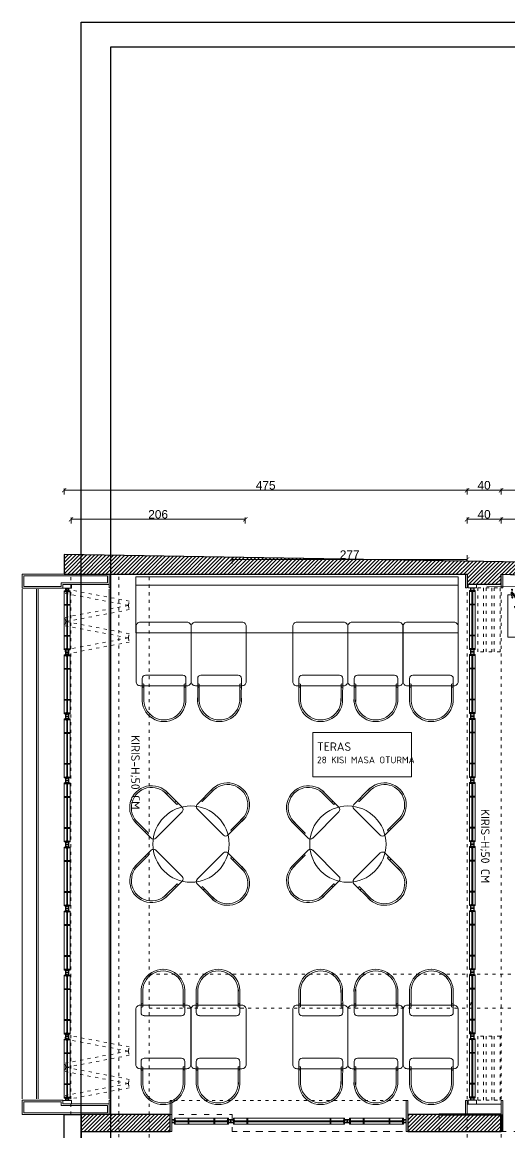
# Model space of a CAD drawing. Header units: inches. Extents: x -48537 to -45698, y 42532 to 44572.
# Drawn here: x -48537 to -47962, y 43263 to 44572 of the extents above; entities that cross this region are included whole.
import ezdxf

# ---------------------------------------------------------------- set-up
doc = ezdxf.new("R2010")
doc.units = ezdxf.units.IN
doc.linetypes.add('ACAD_ISO03W100', pattern=[30, 12, -18])
doc.linetypes.add('DOT', pattern=[6.35, 0, -6.35])
for name, color, linetype, lineweight in [('A-DUVAR 0.50', 40, 'Continuous', 50), ('A-KAPI NOKT', 35, 'DOT', 9), ('Auto-AhsapMobilya', 34, 'Continuous', 20), ('Auto-Duvar', 193, 'Continuous', 25), ('Auto-Metal', 71, 'Continuous', 18), ('Auto-Silik', 251, 'Continuous', 5), ('Auto-Silik_Cizgiler', 47, 'Continuous', 9), ('Auto-SilikCizgiler', 251, 'Continuous', 9), ('Auto-Tefris', 32, 'Continuous', 9), ('Auto-Yazi', 7, 'Continuous', 20), ('PEN', 151, 'Continuous', 20), ('SH-1', 9, 'Continuous', 9), ('tasiyicielemanlar', 1, 'Continuous', 60)]:
    doc.layers.add(name, color=color, linetype=linetype, lineweight=lineweight)
doc.layers.add('S2000-025 Antet', color=7, linetype='Continuous')
doc.layers.add('VİTRACONT', color=1, linetype='Continuous')
doc.styles.get("Standard").update_dxf_attribs({"font": 'arial.ttf'})
doc.dimstyles.new('ölçü 1_50', dxfattribs={"dimtxt": 10, "dimasz": 5, "dimexe": 2, "dimexo": 5, "dimtad": 1, "dimdec": 0, "dimtxsty": 'Standard', "dimblk": 'ARCHTICK', "dimcen": 2.5, "dimclrd": 256, "dimclre": 256, "dimclrt": 256, "dimadec": 0, "dimazin": 0, "dimtfac": 1, "dimtdec": 0, "dimtmove": 0, "dimatfit": 3, "dimldrblk": 'ARCHTICK', "dimfxl": 1, "dimlwd": -1, "dimlwe": -1, "dimarcsym": 0})

# ---------------------------------------------------------------- blocks, each defined once
blk = doc.blocks.new('gfdgfwe')
at = {"layer": 'Auto-AhsapMobilya'}
blk.add_lwpolyline([(160010.9, -77794.1), (160031.9, -77743.3, 0.414214), (160029.2, -77736.8), (159969.2, -77711.9, 0.414214), (159962.7, -77714.6), (159941.6, -77765.4, 0.414214), (159944.3, -77772), (160004.4, -77796.8, 0.414214)], format="xyb", close=True, dxfattribs=at)
blk = doc.blocks.new('RT2')
at = {"layer": 'Auto-Tefris'}
for p, q in [((142.9, -17093.6), (115, -17118.6)), ((190.6, -17139), (150.3, -17094)), ((137.9, -17101.6), (116.8, -17120.5)), ((162.7, -17171), (190.2, -17146.5)), ((114.3, -17166.7), (114.4, -17166.8)), ((114.4, -17166.8), (114.3, -17166.7)), ((161.1, -17169), (181.7, -17150.5))]:
    blk.add_line(p, q, dxfattribs=at)
for centre, radius, start, end in [((146.4, -17097.5), 5.25, 41.8311, 131.8311), ((131.5, -17105.6), 2.58, 11.2162, 72.446), ((135.4, -17102.1), 2.58, 11.2162, 72.446), ((140.8, -17143), 35.6, 127.0222, 315.6258), ((140.8, -17143), 32.9, 127.0222, 315.6258), ((186.7, -17142.6), 5.25, 311.8311, 41.8311), ((177, -17156.5), 2.58, 11.2162, 72.446), ((180.9, -17153), 2.58, 11.2162, 72.446)]:
    blk.add_arc(centre, radius, start, end, dxfattribs=at)
blk = doc.blocks.new('39')
at = {"layer": 'Auto-SilikCizgiler'}
for p, q in [((-12, 0), (-9, 0)), ((-11, 10), (-11, 7)), ((-10, 7), (-11, 10)), ((-11, 7), (-10, 5)), ((-5, 5), (-10, 7)), ((-10, 5), (-8, 4)), ((-9, 0), (-6, 0)), ((-8, 4), (-7, 4)), ((-7, 4), (-6, 2)), ((0, 0), (-7, -2)), ((-6, 10), (-5, 9)), ((-4, 10), (-6, 10)), ((-6, 2), (-4, 0)), ((-6, 0), (0, 0)), ((-5, 9), (-4, 7)), ((-3, 1), (-5, 5)), ((0, 0), (-5, -1)), ((-3, 8), (-4, 10)), ((-4, 7), (-3, 4)), ((-4, 0), (0, 0)), ((-2, 4), (-3, 8)), ((-3, 4), (0, 0)), ((0, 0), (-3, 1)), ((-3, -1), (0, 0)), ((0, 0), (-2, 4)), ((1, 15), (-1, 13)), ((-1, 13), (-1, 10)), ((-1, 10), (-1, 5)), ((-1, 5), (0, 2)), ((0, 0), (-1, -2)), ((0, 10), (1, 12)), ((1, 9), (0, 10)), ((7, 2), (0, 0)), ((0, 0), (4, 2)), ((0, 2), (0, 0)), ((0, 0), (2, 2)), ((6, -1), (0, 0)), ((0, 0), (6, 0)), ((0, 0), (1, -3)), ((0, -3), (0, 0)), ((1, 12), (1, 15)), ((2, 6), (1, 9)), ((2, 2), (2, 6)), ((4, 2), (6, 5)), ((6, 5), (8, 7)), ((6, 0), (10, 2)), ((9, 0), (6, -1)), ((10, 4), (7, 2)), ((8, 7), (10, 7)), ((13, 0), (9, 0)), ((10, 7), (10, 6)), ((10, 6), (10, 4)), ((10, 2), (14, 2)), ((15, 2), (13, 0)), ((14, 2), (15, 2)), ((-12, -6), (-13, -8)), ((-13, -8), (-11, -7)), ((-13, -8), (-13, -8)), ((-10, -1), (-12, 0)), ((-10, -4), (-12, -6)), ((-11, -7), (-7, -6)), ((-5, -1), (-10, -1)), ((-7, -2), (-10, -3)), ((-10, -3), (-10, -4)), ((-7, -6), (-6, -4)), ((-7, -13), (-6, -10)), ((-6, -12), (-7, -13)), ((-6, -4), (-3, -1)), ((-5, -5), (-6, -6)), ((-6, -6), (-5, -6)), ((-6, -10), (-5, -8)), ((-5, -10), (-6, -12)), ((-2, -3), (-5, -5)), ((-5, -6), (-2, -5)), ((-5, -8), (-3, -6)), ((-2, -8), (-5, -10)), ((-3, -6), (-1, -5)), ((-1, -2), (-2, -3)), ((-2, -5), (-1, -4)), ((1, -5), (-2, -8)), ((-1, -5), (1, -3)), ((-1, -4), (0, -3)), ((0, -1), (3, -3)), ((1, -3), (0, -1)), ((1, -3), (1, -5)), ((2, -6), (1, -4)), ((3, -9), (2, -6)), ((3, -3), (5, -6)), ((4, -11), (3, -9)), ((6, -13), (4, -11)), ((5, -6), (6, -10)), ((6, -10), (6, -13))]:
    blk.add_line(p, q, dxfattribs=at)
blk = doc.blocks.new('KJKJK')
at = {"layer": 'Auto-Silik_Cizgiler', "elevation": -25.3}
for points in [[(45042.7, -37852.1), (45047.8, -37872.8), (45058.6, -37880.2), (45075.2, -37884.5), (45088.8, -37894), (45096, -37899.8), (45097.3, -37955.6), (45105.9, -37922.4), (45107.7, -37912), (45111.7, -37894.8), (45122.8, -37885.2), (45129.3, -37871.5), (45127.4, -37861.8), (45123.5, -37856.5), (45118.1, -37850.2), (45116, -37845.9), (45111, -37843.9)], [(45091.5, -37955.8), (45087.9, -37935.9), (45072.3, -37922.2), (45059.4, -37887.7), (45057.8, -37870.1), (45055.9, -37885.8), (45057.3, -37887.9), (45067, -37919.4), (45070, -37925.2), (45082.6, -37937.5), (45086, -37947.9), (45089.5, -37954.9), (45089.8, -37965.9), (45091, -37970.8), (45091.8, -37972.5), (45094.3, -37976.3)], [(45033, -37909.6), (45038.2, -37930.2), (45048.9, -37937.6), (45065.5, -37941.9), (45079.1, -37951.5), (45086.3, -37957.2), (45098.3, -37936.6), (45096.2, -37979.8), (45098, -37969.5), (45102, -37952.2), (45113.1, -37942.7), (45119.6, -37928.9), (45117.7, -37919.2), (45113.8, -37913.9), (45108.4, -37907.7), (45106.3, -37903.3), (45101.3, -37901.3)], [(45047.9, -37977.5), (45051.4, -37961.3), (45070.5, -37950.7), (45070.3, -37953.8), (45068.2, -37958.3), (45065.1, -37961.5), (45063.8, -37967.7), (45063, -37972.1), (45062.9, -37978.6), (45059.9, -37988.7), (45056.6, -38006.4), (45054.6, -38009.4), (45056.8, -38009.3), (45057.7, -38007.1), (45058.1, -38005.6), (45058.9, -38004.5), (45060.4, -37999), (45060.6, -37996.6), (45064.8, -37988.5), (45064.8, -37982.7), (45066.2, -37974.3), (45070.1, -37962.9), (45071.8, -37957.3), (45074, -37952.7), (45074.8, -37951.7), (45076, -37949.7), (45077.5, -37948.5), (45079.9, -37946.9), (45085.3, -37943.2), (45089.8, -37941.3), (45095.5, -37941.4), (45097.8, -37942.2), (45101.9, -37940.4), (45102.8, -37941.4), (45106, -37947.3), (45109.6, -37947.6), (45113.4, -37992.2)], [(45092.6, -37975.7), (45095.3, -37975.1), (45097, -37975.3), (45098.3, -37975.2), (45093.9, -37974.8), (45089.3, -37974.5), (45086.9, -37974.3), (45082.1, -37978.1), (45068.2, -37993.7), (45066, -37994.6)]]:
    blk.add_lwpolyline(points, dxfattribs=at)
at = {"layer": 'Auto-Silik_Cizgiler'}
blk.add_lwpolyline([(45118.8, -37924.7), (45113.4, -37927.7), (45109.5, -37932.3), (45107, -37935.6), (45109.5, -37937.4), (45114.3, -37938.5), (45118.7, -37938.2), (45124.4, -37941.1), (45128.3, -37943.2), (45133.5, -37947.2), (45143.2, -37951.2), (45159, -37959.8), (45162.7, -37960.1), (45161.2, -37961.8), (45158.9, -37961.1), (45157.5, -37960.5), (45156.1, -37960.4), (45150.8, -37958.1), (45148.9, -37956.8), (45139.9, -37954.9), (45135.4, -37951.2), (45128, -37947), (45116.6, -37942.9), (45111.3, -37940.8), (45106.3, -37939.5), (45105.1, -37939.6), (45102.7, -37939.2), (45100.9, -37939.6), (45098.1, -37940.5), (45091.8, -37942.4), (45092.5, -37947.5), (45090.4, -37952.5), (45088.7, -37955.9), (45089.8, -37957.8), (45088.1, -37958.7), (45102, -37952.2), (45117.1, -37958), (45137, -37973.1)], dxfattribs=at)
at = {"layer": 'Auto-Silik_Cizgiler', "xscale": 0.1296, "yscale": 0.1296, "zscale": 0.1296}
for p, rotation in [((45035.8, -37846.7), 356.7422745732944), ((45040.9, -37845.5), 356.7422745732944), ((45041.7, -37852.5), 356.7422745732944), ((45043.1, -37846.7), 356.7422745732944), ((45045, -37849.9), 356.7422745732944), ((45108.9, -37840.5, -25.3), 356.7422745732944), ((45114, -37839.3, -25.3), 356.7422745732944), ((45114.8, -37846.3, -25.3), 356.7422745732944), ((45116.2, -37840.5, -25.3), 356.7422745732944), ((45118.2, -37843.7, -25.3), 356.7422745732944), ((45128.9, -37861.1, -25.3), 356.7422745732944), ((45052.8, -37883.5, -25.3), 356.7422745732944), ((45053.3, -37865.7, -25.3), 356.7422745732944), ((45057.9, -37882.3, -25.3), 356.7422745732944), ((45058.4, -37864.5, -25.3), 356.7422745732944), ((45059.2, -37871.5, -25.3), 356.7422745732944), ((45060, -37883.5, -25.3), 356.7422745732944), ((45060.5, -37865.7, -25.3), 356.7422745732944), ((45062, -37886.7, -25.3), 356.7422745732944), ((45062.5, -37868.9, -25.3), 356.7422745732944), ((45070.6, -37880.1, -25.3), 356.7422745732944), ((45075.8, -37878.9, -25.3), 356.7422745732944), ((45076.6, -37885.9, -25.3), 356.7422745732944), ((45077.9, -37880.1, -25.3), 356.7422745732944), ((45079.9, -37883.3, -25.3), 356.7422745732944), ((45118.2, -37880.9, -25.3), 356.7422745732944), ((45123.3, -37879.7, -25.3), 356.7422745732944), ((45123.8, -37862.3, -25.3), 356.7422745732944), ((45124.2, -37886.6, -25.3), 356.7422745732944), ((45125.5, -37880.9, -25.3), 356.7422745732944), ((45127.5, -37884, -25.3), 356.7422745732944), ((45129.7, -37868, -25.3), 356.7422745732944), ((45131.1, -37862.3, -25.3), 356.7422745732944), ((45133, -37865.4, -25.3), 356.7422745732944), ((45028.4, -37907.4, -25.3), 356.7422745732944), ((45033.6, -37906.2, -25.3), 356.7422745732944), ((45034.4, -37913.1, -25.3), 356.7422745732944), ((45035.7, -37907.4, -25.3), 356.7422745732944), ((45037.7, -37910.5, -25.3), 356.7422745732944), ((45056.6, -37906.7, -25.3), 356.7422745732944), ((45058.7, -37889.3, -25.3), 356.7422745732944), ((45061.7, -37905.5, -25.3), 356.7422745732944), ((45062.5, -37912.4, -25.3), 356.7422745732944), ((45063.9, -37906.7, -25.3), 356.7422745732944), ((45065.8, -37909.9, -25.3), 356.7422745732944), ((45091.2, -37895.3, -25.3), 356.7422745732944), ((45096.4, -37894.1, -25.3), 356.7422745732944), ((45097.2, -37901, -25.3), 356.7422745732944), ((45098.5, -37895.3, -25.3), 356.7422745732944), ((45100.5, -37898.4, -25.3), 356.7422745732944), ((45111.2, -37912.2, -25.3), 356.7422745732944), ((45116.3, -37911, -25.3), 356.7422745732944), ((45118.5, -37912.2, -25.3), 356.7422745732944), ((45120.5, -37915.4, -25.3), 356.7422745732944), ((45043.8, -37935.2), 356.7422745732944), ((45048.9, -37934), 356.7422745732944), ((45049.7, -37941), 356.7422745732944), ((45051.1, -37935.2), 356.7422745732944), ((45053, -37938.4), 356.7422745732944), ((45068.7, -37918.8, -25.3), 356.7422745732944), ((45073.9, -37917.6, -25.3), 356.7422745732944), ((45074.7, -37924.5, -25.3), 356.7422745732944), ((45076, -37918.8, -25.3), 356.7422745732944), ((45078, -37921.9, -25.3), 356.7422745732944), ((45092.1, -37923.4, -25.3), 356.7422745732944), ((45097.2, -37922.2, -25.3), 356.7422745732944), ((45098, -37929.1, -25.3), 356.7422745732944), ((45099.6, -37940.7, -25.3), 317.8832189276011), ((45099.4, -37923.4, -25.3), 356.7422745732944), ((45101.3, -37926.5, -25.3), 356.7422745732944), ((45113.4, -37927.9, -25.3), 356.7422745732944), ((45117.2, -37917.9, -25.3), 356.7422745732944), ((45118.6, -37926.7, -25.3), 356.7422745732944), ((45119.4, -37933.7, -25.3), 356.7422745732944), ((45120.1, -37941.9, -25.3), 356.7422745732944), ((45120.7, -37927.9, -25.3), 356.7422745732944), ((45122.7, -37931.1, -25.3), 356.7422745732944), ((45125.2, -37940.7, -25.3), 356.7422745732944), ((45127.3, -37941.9, -25.3), 356.7422745732944), ((45048.5, -37961.8, -25.3), 86.66096350184166), ((45049.7, -37959.6, -25.3), 86.66096350184166), ((45049.7, -37966.9, -25.3), 86.66096350184166), ((45052.9, -37957.7, -25.3), 86.66096350184166), ((45055.4, -37961, -25.3), 86.66096350184166), ((45072.9, -37948.2, -25.3), 86.66096350184166), ((45072.9, -37953.7, -25.3), 86.66096350184166), ((45074.1, -37946, -25.3), 86.66096350184166), ((45074.1, -37953.3, -25.3), 86.66096350184166), ((45077.2, -37944.1, -25.3), 86.66096350184166), ((45079.8, -37947.4, -25.3), 86.66096350184166), ((45084.5, -37950.8, -25.3), 86.66096350184166), ((45085.7, -37948.6, -25.3), 86.66096350184166), ((45089, -37953, -25.3), 57.80661504840518), ((45091.6, -37958.6, -25.3), 317.8832189276011), ((45091.6, -37960.5, -25.3), 96.66567069409844), ((45092.7, -37966.8, -25.3), 317.8832189276011), ((45092.4, -37962.2, -25.3), 356.7422745732944), ((45094.9, -37944.3, -25.3), 317.8832189276011), ((45095.9, -37970.7, -25.3), 317.8832189276011), ((45095.7, -37959.6, -25.3), 356.7422745732944), ((45096.4, -37960.9, -25.3), 317.8832189276011), ((45096.8, -37966.9, -25.3), 317.8832189276011), ((45097.3, -37963.2, -25.3), 317.8832189276011), ((45099.1, -37944.4, -25.3), 317.8832189276011), ((45105.6, -37952.7, -25.3), 317.8832189276011), ((45109.7, -37952.7, -25.3), 317.8832189276011), ((45110.2, -37949, -25.3), 317.8832189276011), ((45125.1, -37970.7), 317.8832189276011), ((45126, -37947.6, -25.3), 356.7422745732944), ((45129.3, -37970.8), 317.8832189276011), ((45129.7, -37967.1), 317.8832189276011), ((45129.3, -37945, -25.3), 356.7422745732944), ((45135.6, -37945.2), 317.8832189276011), ((45136.1, -37951.2), 317.8832189276011), ((45136.6, -37947.5), 317.8832189276011), ((45143.6, -37949.6), 317.8832189276011), ((45144.6, -37957.8), 317.8832189276011), ((45148.3, -37951.9), 317.8832189276011), ((45148.8, -37957.8), 317.8832189276011), ((45149.2, -37954.1), 317.8832189276011), ((45155.6, -37960.5, 25.3), 317.8832189276011), ((45156.7, -37968.7, 25.3), 317.8832189276011), ((45160.1, -37951.7), 317.8832189276011), ((45160.4, -37962.8, 25.3), 317.8832189276011), ((45160.9, -37968.8, 25.3), 317.8832189276011), ((45161.1, -37959.9), 317.8832189276011), ((45161.3, -37965.1, 25.3), 317.8832189276011), ((45163.2, -37955.2, -25.3), 356.7422745732944), ((45165.3, -37960), 317.8832189276011), ((45165.8, -37956.3), 317.8832189276011), ((45048.5, -37976.7, -25.3), 86.66096350184166), ((45049.7, -37971.6, -25.3), 86.66096350184166), ((45057.8, -37986.1, -25.3), 86.66096350184166), ((45061.3, -37997.6, -25.3), 86.66096350184166), ((45063, -37977.6, -25.3), 86.66096350184166), ((45063.4, -37972.1, -25.3), 86.66096350184166), ((45064.8, -37984.9, -25.3), 86.66096350184166), ((45069.1, -37978.3, -25.3), 86.66096350184166), ((45097, -37978.9, -25.3), 317.8832189276011), ((45100.7, -37973, -25.3), 317.8832189276011), ((45101.2, -37979, -25.3), 317.8832189276011), ((45101.6, -37975.3, -25.3), 317.8832189276011), ((45109.6, -37975.1, -25.3), 317.8832189276011), ((45111.5, -37997.4, -25.3), 317.8832189276011), ((45113.8, -37975.2, -25.3), 317.8832189276011), ((45114.2, -37971.5, -25.3), 317.8832189276011), ((45115.7, -37997.5, -25.3), 317.8832189276011), ((45116.1, -37993.8, -25.3), 317.8832189276011), ((45052.6, -38000.5), 86.66096350184166), ((45053.7, -38006.2, -25.3), 86.66096350184166), ((45055.2, -38010.8, -25.3), 86.66096350184166), ((45056.8, -38011.5, -25.3), 86.66096350184166), ((45058.5, -38007.3, -25.3), 86.66096350184166), ((45059.8, -38017.6), 86.66096350184166), ((45060, -38001.2, -25.3), 86.66096350184166)]:
    blk.add_blockref('39', p, dxfattribs=dict(at, rotation=rotation))
blk = doc.blocks.new('GHTU5')
at = {"layer": 'Auto-Metal'}
for points in [[(-42262.7, 50289.6), (-42262.7, 50285.6), (-42259.7, 50285.6), (-42259.7, 50289.6)], [(-42259.7, 50285.6), (-42259.7, 50289.6), (-42262.7, 50289.6), (-42262.7, 50285.6)], [(-42260.1, 50286), (-42260.1, 50289.2), (-42262.3, 50289.2), (-42262.3, 50286)], [(-42259.7, 50288.3), (-42259.7, 50291.1), (-42258.7, 50291.1), (-42258.7, 50288.3)], [(-42243.7, 50288.1), (-42243.7, 50291.1), (-42242.7, 50291.1), (-42242.7, 50288.1)], [(-42206.2, 50288.1), (-42206.2, 50291.1), (-42207.2, 50291.1), (-42207.2, 50288.1)], [(-42190.2, 50288.3), (-42190.2, 50291.1), (-42191.2, 50291.1), (-42191.2, 50288.3)], [(-42187.2, 50289.6), (-42187.2, 50285.6), (-42190.2, 50285.6), (-42190.2, 50289.6)], [(-42190.2, 50285.6), (-42190.2, 50289.6), (-42187.2, 50289.6), (-42187.2, 50285.6)], [(-42189.8, 50286), (-42189.8, 50289.2), (-42187.6, 50289.2), (-42187.6, 50286)], [(-42259.7, 50286.8), (-42259.7, 50284.1), (-42258.7, 50284.1), (-42258.7, 50286.8)], [(-42243.7, 50287.1), (-42243.7, 50284.1), (-42242.7, 50284.1), (-42242.7, 50287.1)], [(-42206.2, 50287.1), (-42206.2, 50284.1), (-42207.2, 50284.1), (-42207.2, 50287.1)], [(-42190.2, 50286.8), (-42190.2, 50284.1), (-42191.2, 50284.1), (-42191.2, 50286.8)]]:
    blk.add_lwpolyline(points, close=True, dxfattribs=at)
at = {"layer": 'Auto-Silik'}
for p, q in [((-42225, 50291.1), (-42258.7, 50291.1)), ((-42225, 50291.1), (-42191.2, 50291.1)), ((-42225, 50284.1), (-42258.7, 50284.1)), ((-42225, 50284.1), (-42191.2, 50284.1))]:
    blk.add_line(p, q, dxfattribs=at)
at = {"layer": 'PEN'}
for points in [[(-42225, 50288.1), (-42259.7, 50288.1), (-42259.7, 50287.1), (-42225, 50287.1)], [(-42225, 50288.1), (-42190.2, 50288.1), (-42190.2, 50287.1), (-42225, 50287.1)]]:
    blk.add_lwpolyline(points, dxfattribs=at)
at = {"layer": 'tasiyicielemanlar', "ltscale": 3, "extrusion": (0, 0, -1)}
for centre, major_axis in [((-42259.2, 50288.2), (-0.489, 0)), ((-42190.7, 50287), (0.489, 0))]:
    blk.add_ellipse(centre, major_axis=major_axis, ratio=0.253315, dxfattribs=at)
at = {"layer": 'tasiyicielemanlar', "ltscale": 3}
for centre, major_axis in [((-42190.7, 50288.2), (0.489, 0)), ((-42259.2, 50287), (-0.489, 0))]:
    blk.add_ellipse(centre, major_axis=major_axis, ratio=0.253315, dxfattribs=at)
blk = doc.blocks.new('_ARCHTICK')
at = {"color": 0, "linetype": 'ByBlock', "const_width": 0.15}
blk.add_lwpolyline([(-0.5, -0.5), (0.5, 0.5)], dxfattribs=at)
blk = doc.blocks.new('*D45')
at = {"layer": 'Auto-AhsapMobilya', "transparency": 16777216}
for p, q in [((-47972.7, 43981.2), (-47972.7, 43988.2)), ((-47103.2, 43986.2), (-47972.7, 43986.2)), ((-47103.2, 43981.2), (-47103.2, 43988.2))]:
    blk.add_line(p, q, dxfattribs=at)
at = {"layer": 'DEFPOINTS', "color": 0, "linetype": 'Continuous', "transparency": 16777216}
for p in [(-47972.7, 43986.2), (-47972.7, 43921.6), (-47103.2, 43891.6)]:
    blk.add_point(p, dxfattribs=at)
at = {"layer": 'Auto-AhsapMobilya', "linetype": 'Continuous', "transparency": 16777216, "xscale": 5, "yscale": 5, "zscale": 5, "rotation": 180}
blk.add_blockref('_ARCHTICK', (-47972.7, 43986.2), dxfattribs=at)
at = {"layer": 'Auto-AhsapMobilya', "linetype": 'Continuous', "transparency": 16777216, "xscale": 5, "yscale": 5, "zscale": 5}
blk.add_blockref('_ARCHTICK', (-47103.2, 43986.2), dxfattribs=at)
at = {"layer": 'Auto-AhsapMobilya', "linetype": 'Continuous', "transparency": 16777216, "insert": (-47538, 43992), "char_height": 10, "attachment_point": 5}
blk.add_mtext('869', dxfattribs=at)
blk = doc.blocks.new('*D42')
at = {"layer": 'Auto-AhsapMobilya', "transparency": 16777216}
for p, q in [((-47972.7, 44015.5), (-47972.7, 44022.5)), ((-46989.7, 44020.5), (-47972.7, 44020.5)), ((-46989.7, 44015.5), (-46989.7, 44022.5))]:
    blk.add_line(p, q, dxfattribs=at)
at = {"layer": 'DEFPOINTS', "color": 0, "linetype": 'Continuous', "transparency": 16777216}
for p in [(-47972.7, 44020.5), (-47972.7, 43986.2), (-46989.7, 43986.2)]:
    blk.add_point(p, dxfattribs=at)
at = {"layer": 'Auto-AhsapMobilya', "linetype": 'Continuous', "transparency": 16777216, "xscale": 5, "yscale": 5, "zscale": 5, "rotation": 180}
blk.add_blockref('_ARCHTICK', (-47972.7, 44020.5), dxfattribs=at)
at = {"layer": 'Auto-AhsapMobilya', "linetype": 'Continuous', "transparency": 16777216, "xscale": 5, "yscale": 5, "zscale": 5}
blk.add_blockref('_ARCHTICK', (-46989.7, 44020.5), dxfattribs=at)
at = {"layer": 'Auto-AhsapMobilya', "linetype": 'Continuous', "transparency": 16777216, "insert": (-47481.2, 44026.3), "char_height": 10, "attachment_point": 5}
blk.add_mtext('983', dxfattribs=at)
blk = doc.blocks.new('*D46')
at = {"layer": 'Auto-AhsapMobilya', "transparency": 16777216}
for p, q in [((-48289.7, 43934), (-48289.7, 43941)), ((-48012.7, 43939), (-48289.7, 43939)), ((-48012.7, 43944), (-48012.7, 43937))]:
    blk.add_line(p, q, dxfattribs=at)
at = {"layer": 'DEFPOINTS', "color": 0, "linetype": 'Continuous', "transparency": 16777216}
for p in [(-48012.7, 43968.8), (-48289.7, 43939), (-48289.7, 43921.6)]:
    blk.add_point(p, dxfattribs=at)
at = {"layer": 'Auto-AhsapMobilya', "linetype": 'Continuous', "transparency": 16777216, "xscale": 5, "yscale": 5, "zscale": 5, "rotation": 180}
blk.add_blockref('_ARCHTICK', (-48289.7, 43939), dxfattribs=at)
at = {"layer": 'Auto-AhsapMobilya', "linetype": 'Continuous', "transparency": 16777216, "xscale": 5, "yscale": 5, "zscale": 5}
blk.add_blockref('_ARCHTICK', (-48012.7, 43939), dxfattribs=at)
at = {"layer": 'Auto-AhsapMobilya', "linetype": 'Continuous', "transparency": 16777216, "insert": (-48151.2, 43944.6), "char_height": 10, "attachment_point": 5}
blk.add_mtext('277', dxfattribs=at)
blk = doc.blocks.new('*D47')
at = {"layer": 'Auto-AhsapMobilya', "transparency": 16777216}
for p, q in [((-48487.7, 44015.5), (-48487.7, 44022.5)), ((-48012.7, 44020.5), (-48487.7, 44020.5)), ((-48012.7, 44015.5), (-48012.7, 44022.5))]:
    blk.add_line(p, q, dxfattribs=at)
at = {"layer": 'DEFPOINTS', "color": 0, "linetype": 'Continuous', "transparency": 16777216}
for p in [(-48487.7, 44020.5), (-48012.7, 43993.9), (-48487.7, 43944.6)]:
    blk.add_point(p, dxfattribs=at)
at = {"layer": 'Auto-AhsapMobilya', "linetype": 'Continuous', "transparency": 16777216, "xscale": 5, "yscale": 5, "zscale": 5, "rotation": 180}
blk.add_blockref('_ARCHTICK', (-48487.7, 44020.5), dxfattribs=at)
at = {"layer": 'Auto-AhsapMobilya', "linetype": 'Continuous', "transparency": 16777216, "xscale": 5, "yscale": 5, "zscale": 5}
blk.add_blockref('_ARCHTICK', (-48012.7, 44020.5), dxfattribs=at)
at = {"layer": 'Auto-AhsapMobilya', "linetype": 'Continuous', "transparency": 16777216, "insert": (-48250.2, 44026.2), "char_height": 10, "attachment_point": 5}
blk.add_mtext('475', dxfattribs=at)
blk = doc.blocks.new('*D43')
at = {"layer": 'Auto-AhsapMobilya', "transparency": 16777216}
for p, q in [((-48012.7, 43981.2), (-48012.7, 43988.2)), ((-47972.7, 43986.2), (-48012.7, 43986.2)), ((-47972.7, 43981.2), (-47972.7, 43988.2))]:
    blk.add_line(p, q, dxfattribs=at)
at = {"layer": 'DEFPOINTS', "color": 0, "linetype": 'Continuous', "transparency": 16777216}
for p in [(-48012.7, 43986.2), (-48012.7, 43972), (-47972.7, 43972)]:
    blk.add_point(p, dxfattribs=at)
at = {"layer": 'Auto-AhsapMobilya', "linetype": 'Continuous', "transparency": 16777216, "xscale": 5, "yscale": 5, "zscale": 5, "rotation": 180}
blk.add_blockref('_ARCHTICK', (-48012.7, 43986.2), dxfattribs=at)
at = {"layer": 'Auto-AhsapMobilya', "linetype": 'Continuous', "transparency": 16777216, "xscale": 5, "yscale": 5, "zscale": 5}
blk.add_blockref('_ARCHTICK', (-47972.7, 43986.2), dxfattribs=at)
at = {"layer": 'Auto-AhsapMobilya', "linetype": 'Continuous', "transparency": 16777216, "insert": (-47992.7, 43992), "char_height": 10, "attachment_point": 5}
blk.add_mtext('40', dxfattribs=at)
blk = doc.blocks.new('*D44')
at = {"layer": 'Auto-AhsapMobilya', "transparency": 16777216}
for p, q in [((-48479.7, 43981.2), (-48479.7, 43988.2)), ((-48479.7, 43986.2), (-48274.2, 43986.2)), ((-48274.2, 43981.2), (-48274.2, 43988.2))]:
    blk.add_line(p, q, dxfattribs=at)
at = {"layer": 'DEFPOINTS', "color": 0, "linetype": 'Continuous', "transparency": 16777216}
for p in [(-48274.2, 43986.2), (-48479.7, 43968.8), (-48274.2, 43968.8)]:
    blk.add_point(p, dxfattribs=at)
at = {"layer": 'Auto-AhsapMobilya', "linetype": 'Continuous', "transparency": 16777216, "xscale": 5, "yscale": 5, "zscale": 5, "rotation": 180}
blk.add_blockref('_ARCHTICK', (-48479.7, 43986.2), dxfattribs=at)
at = {"layer": 'Auto-AhsapMobilya', "linetype": 'Continuous', "transparency": 16777216, "xscale": 5, "yscale": 5, "zscale": 5}
blk.add_blockref('_ARCHTICK', (-48274.2, 43986.2), dxfattribs=at)
at = {"layer": 'Auto-AhsapMobilya', "linetype": 'Continuous', "transparency": 16777216, "insert": (-48377, 43992), "char_height": 10, "attachment_point": 5}
blk.add_mtext('206', dxfattribs=at)
blk = doc.blocks.new('*D39')
at = {"layer": 'Auto-AhsapMobilya', "transparency": 16777216}
for p, q in [((-48012.7, 44015.5), (-48012.7, 44022.5)), ((-47972.7, 44020.5), (-48012.7, 44020.5)), ((-47972.7, 44015.5), (-47972.7, 44022.5))]:
    blk.add_line(p, q, dxfattribs=at)
at = {"layer": 'DEFPOINTS', "color": 0, "linetype": 'Continuous', "transparency": 16777216}
for p in [(-48012.7, 44020.5), (-48012.7, 44006.3), (-47972.7, 44006.3)]:
    blk.add_point(p, dxfattribs=at)
at = {"layer": 'Auto-AhsapMobilya', "linetype": 'Continuous', "transparency": 16777216, "xscale": 5, "yscale": 5, "zscale": 5, "rotation": 180}
blk.add_blockref('_ARCHTICK', (-48012.7, 44020.5), dxfattribs=at)
at = {"layer": 'Auto-AhsapMobilya', "linetype": 'Continuous', "transparency": 16777216, "xscale": 5, "yscale": 5, "zscale": 5}
blk.add_blockref('_ARCHTICK', (-47972.7, 44020.5), dxfattribs=at)
at = {"layer": 'Auto-AhsapMobilya', "linetype": 'Continuous', "transparency": 16777216, "insert": (-47992.7, 44026.3), "char_height": 10, "attachment_point": 5}
blk.add_mtext('40', dxfattribs=at)

msp = doc.modelspace()

# ---------------------------------------------------------------- hatches: boundary and pattern name
at = {"layer": 'Auto-Silik_Cizgiler'}
h = msp.add_hatch(dxfattribs=at)
h.set_pattern_fill('ANSI31', color=256, angle=360)
h.set_pattern_definition([(45, (-109499.425, 9392.896), (-2.24506403, 2.24506403), [])])
h.paths.add_polyline_path([(-46957.88, 43889.08), (-46957.88, 43919.08), (-48487.72, 43944.58), (-48487.72, 43921.58), (-48012.72, 43921.58), (-48012.72, 43909.58), (-47972.72, 43909.58), (-47972.72, 43921.58), (-47555.22, 43906.58), (-47555.22, 43899.58)])
h = msp.add_hatch(dxfattribs=at)
h.set_pattern_fill('ANSI31', color=256, angle=360)
h.set_pattern_definition([(45, (-107364.997, 6419.3233), (-2.24506403, 2.24506403), [])])
h.paths.add_polyline_path([(-48082.72, 43284.58), (-48082.72, 43264.58), (-47972.72, 43264.58), (-47972.72, 43284.58)])
h.paths.add_polyline_path([(-48362.72, 43264.58), (-48362.72, 43284.58), (-48467.72, 43284.58), (-48467.72, 43264.58)])

# ---------------------------------------------------------------- linework, layer by layer
msp.add_lwpolyline([(-48432.74, 44543.21), (-45707.74, 44543.21), (-45707.74, 42557.23), (-48432.74, 42557.23)], close=True)
at = {"layer": 'A-DUVAR 0.50'}
for p, q in [((-47972.72, 43284.58), (-48045.72, 43284.58)), ((-47972.72, 43264.58), (-47972.72, 43284.58))]:
    msp.add_line(p, q, dxfattribs=at)
at = {"layer": 'A-KAPI NOKT', "linetype": 'ACAD_ISO03W100', "ltscale": 0.3}
for p, q in [((-48479.72, 43284.58), (-48479.72, 43921.58)), ((-48423.24, 43918.47), (-48423.24, 43104.58)), ((-48387.72, 43104.58), (-48387.72, 43921.58)), ((-48012.72, 43104.58), (-48012.72, 43921.58)), ((-47972.72, 43104.58), (-47972.72, 43921.58)), ((-48387.72, 43449.92), (-46994.72, 43449.92)), ((-48007.85, 43417.08), (-48008.8, 43412.1)), ((-48387.72, 43409.92), (-46994.72, 43409.92)), ((-48007.85, 43378.82), (-48008.8, 43383.8)), ((-48084.72, 43300.87), (-48360.72, 43300.87))]:
    msp.add_line(p, q, dxfattribs=at)
for points in [[(-48485.78, 43903.87), (-48486.72, 43898.89), (-48412.05, 43884.73), (-48411.11, 43889.71)], [(-48000.24, 43905.28), (-47993.24, 43905.28), (-47993.24, 43829.78), (-48000.24, 43829.78)], [(-47990.43, 43905.28), (-47983.43, 43905.28), (-47983.43, 43829.78), (-47990.43, 43829.78)], [(-47980.63, 43905.28), (-47973.63, 43905.28), (-47973.63, 43829.78), (-47980.63, 43829.78)], [(-48485.78, 43865.6), (-48486.72, 43870.58), (-48412.05, 43884.73), (-48411.11, 43879.75)], [(-48485.78, 43865.6), (-48486.72, 43860.62), (-48412.05, 43846.47), (-48411.11, 43851.45)], [(-48485.78, 43827.33), (-48486.72, 43832.32), (-48412.05, 43846.47), (-48411.11, 43841.49)], [(-48485.78, 43378.41), (-48486.72, 43373.43), (-48412.05, 43359.28), (-48411.11, 43364.26)], [(-48000.24, 43301.28), (-47993.24, 43301.28), (-47993.24, 43376.78), (-48000.24, 43376.78)], [(-47990.43, 43301.28), (-47983.43, 43301.28), (-47983.43, 43376.78), (-47990.43, 43376.78)], [(-47980.63, 43301.28), (-47973.63, 43301.28), (-47973.63, 43376.78), (-47980.63, 43376.78)], [(-48485.78, 43340.15), (-48486.72, 43345.13), (-48412.05, 43359.28), (-48411.11, 43354.3)], [(-48485.78, 43340.15), (-48486.72, 43335.16), (-48412.05, 43321.01), (-48411.11, 43325.99)], [(-48485.78, 43301.88), (-48486.72, 43306.86), (-48412.05, 43321.01), (-48411.11, 43316.03)]]:
    msp.add_lwpolyline(points, close=True, dxfattribs=at)
at = {"layer": 'Auto-AhsapMobilya', "linetype": 'Continuous'}
msp.add_line((-46957.88, 43889.08), (-47989.4, 43907.21), dxfattribs=at)
msp.add_lwpolyline([(-47964.67, 43897.32), (-47894.67, 43897.32), (-47894.67, 43847.32), (-47964.67, 43847.32)], close=True, dxfattribs=at)
at = {"layer": 'Auto-Duvar', "ltscale": 2}
msp.add_lwpolyline([(-46957.88, 43889.08), (-46957.88, 43919.08), (-48487.72, 43944.58), (-48487.72, 43921.58), (-48012.72, 43921.58), (-48012.72, 43909.58), (-47972.72, 43909.58), (-47972.72, 43921.58), (-47555.22, 43906.58), (-47555.22, 43899.58), (-46957.88, 43889.08)], dxfattribs=at)
for points in [[(-48467.72, 43224.58), (-48487.72, 43224.58), (-48487.72, 43284.58), (-48467.72, 43284.58)], [(-48362.72, 43264.58), (-48362.72, 43284.58), (-48467.72, 43284.58), (-48467.72, 43264.58)], [(-48082.72, 43284.58), (-48082.72, 43264.58), (-47972.72, 43264.58), (-47972.72, 43284.58)]]:
    msp.add_lwpolyline(points, close=True, dxfattribs=at)
at = {"layer": 'Auto-Metal'}
for points in [[(-48360.72, 43278.58), (-48360.72, 43274.58), (-48357.72, 43274.58), (-48357.72, 43278.58)], [(-48357.72, 43274.58), (-48357.72, 43278.58), (-48360.72, 43278.58), (-48360.72, 43274.58)], [(-48358.12, 43274.98), (-48358.12, 43278.18), (-48360.32, 43278.18), (-48360.32, 43274.98)], [(-48357.72, 43277.33), (-48357.72, 43280.08), (-48356.72, 43280.08), (-48356.72, 43277.33)], [(-48357.72, 43275.83), (-48357.72, 43273.08), (-48356.72, 43273.08), (-48356.72, 43275.83)], [(-48341.72, 43277.08), (-48341.72, 43280.08), (-48340.72, 43280.08), (-48340.72, 43277.08)], [(-48341.72, 43276.08), (-48341.72, 43273.08), (-48340.72, 43273.08), (-48340.72, 43276.08)], [(-48310.22, 43277.08), (-48310.22, 43280.08), (-48311.22, 43280.08), (-48311.22, 43277.08)], [(-48310.22, 43276.08), (-48310.22, 43273.08), (-48311.22, 43273.08), (-48311.22, 43276.08)], [(-48294.22, 43277.33), (-48294.22, 43280.08), (-48295.22, 43280.08), (-48295.22, 43277.33)], [(-48294.22, 43275.83), (-48294.22, 43273.08), (-48295.22, 43273.08), (-48295.22, 43275.83)], [(-48291.22, 43278.58), (-48291.22, 43274.58), (-48294.22, 43274.58), (-48294.22, 43278.58)], [(-48294.22, 43274.58), (-48294.22, 43278.58), (-48291.22, 43278.58), (-48291.22, 43274.58)], [(-48293.82, 43274.98), (-48293.82, 43278.18), (-48291.62, 43278.18), (-48291.62, 43274.98)], [(-48291.22, 43278.58), (-48291.22, 43274.58), (-48288.22, 43274.58), (-48288.22, 43278.58)], [(-48288.22, 43274.58), (-48288.22, 43278.58), (-48291.22, 43278.58), (-48291.22, 43274.58)], [(-48288.62, 43274.98), (-48288.62, 43278.18), (-48290.82, 43278.18), (-48290.82, 43274.98)], [(-48288.22, 43277.33), (-48288.22, 43280.08), (-48287.22, 43280.08), (-48287.22, 43277.33)], [(-48288.22, 43275.83), (-48288.22, 43273.08), (-48287.22, 43273.08), (-48287.22, 43275.83)], [(-48272.22, 43277.08), (-48272.22, 43280.08), (-48271.22, 43280.08), (-48271.22, 43277.08)], [(-48272.22, 43276.08), (-48272.22, 43273.08), (-48271.22, 43273.08), (-48271.22, 43276.08)], [(-48173.22, 43277.08), (-48173.22, 43280.08), (-48174.22, 43280.08), (-48174.22, 43277.08)], [(-48173.22, 43276.08), (-48173.22, 43273.08), (-48174.22, 43273.08), (-48174.22, 43276.08)], [(-48157.22, 43277.33), (-48157.22, 43280.08), (-48158.22, 43280.08), (-48158.22, 43277.33)], [(-48157.22, 43275.83), (-48157.22, 43273.08), (-48158.22, 43273.08), (-48158.22, 43275.83)], [(-48154.22, 43278.58), (-48154.22, 43274.58), (-48157.22, 43274.58), (-48157.22, 43278.58)], [(-48157.22, 43274.58), (-48157.22, 43278.58), (-48154.22, 43278.58), (-48154.22, 43274.58)], [(-48156.82, 43274.98), (-48156.82, 43278.18), (-48154.62, 43278.18), (-48154.62, 43274.98)], [(-48154.22, 43278.58), (-48154.22, 43274.58), (-48151.22, 43274.58), (-48151.22, 43278.58)], [(-48151.22, 43274.58), (-48151.22, 43278.58), (-48154.22, 43278.58), (-48154.22, 43274.58)], [(-48151.62, 43274.98), (-48151.62, 43278.18), (-48153.82, 43278.18), (-48153.82, 43274.98)], [(-48151.22, 43277.33), (-48151.22, 43280.08), (-48150.22, 43280.08), (-48150.22, 43277.33)], [(-48151.22, 43275.83), (-48151.22, 43273.08), (-48150.22, 43273.08), (-48150.22, 43275.83)], [(-48135.22, 43277.08), (-48135.22, 43280.08), (-48134.22, 43280.08), (-48134.22, 43277.08)], [(-48135.22, 43276.08), (-48135.22, 43273.08), (-48134.22, 43273.08), (-48134.22, 43276.08)], [(-48103.72, 43277.08), (-48103.72, 43280.08), (-48104.72, 43280.08), (-48104.72, 43277.08)], [(-48103.72, 43276.08), (-48103.72, 43273.08), (-48104.72, 43273.08), (-48104.72, 43276.08)], [(-48087.72, 43277.33), (-48087.72, 43280.08), (-48088.72, 43280.08), (-48088.72, 43277.33)], [(-48087.72, 43275.83), (-48087.72, 43273.08), (-48088.72, 43273.08), (-48088.72, 43275.83)], [(-48084.72, 43278.58), (-48084.72, 43274.58), (-48087.72, 43274.58), (-48087.72, 43278.58)], [(-48087.72, 43274.58), (-48087.72, 43278.58), (-48084.72, 43278.58), (-48084.72, 43274.58)], [(-48087.32, 43274.98), (-48087.32, 43278.18), (-48085.12, 43278.18), (-48085.12, 43274.98)]]:
    msp.add_lwpolyline(points, close=True, dxfattribs=at)
at = {"layer": 'Auto-Silik'}
for p, q in [((-48537.24, 43303.14), (-48537.24, 43903.8)), ((-48520.24, 43303.14), (-48520.24, 43903.8)), ((-48518.24, 43303.14), (-48518.24, 43903.8)), ((-48434.72, 43303.14), (-48434.72, 43903.8)), ((-48432.72, 43303.14), (-48432.72, 43903.8)), ((-48322.97, 43280.08), (-48356.72, 43280.08)), ((-48322.97, 43273.08), (-48356.72, 43273.08)), ((-48322.97, 43280.08), (-48295.22, 43280.08)), ((-48322.97, 43273.08), (-48295.22, 43273.08)), ((-48185.97, 43280.08), (-48287.22, 43280.08)), ((-48185.97, 43273.08), (-48287.22, 43273.08)), ((-48185.97, 43280.08), (-48158.22, 43280.08)), ((-48185.97, 43273.08), (-48158.22, 43273.08)), ((-48116.47, 43280.08), (-48150.22, 43280.08)), ((-48116.47, 43273.08), (-48150.22, 43273.08)), ((-48116.47, 43280.08), (-48088.72, 43280.08)), ((-48116.47, 43273.08), (-48088.72, 43273.08))]:
    msp.add_line(p, q, dxfattribs=at)
for points in [[(-48432.72, 43921.58), (-48434.72, 43921.58), (-48434.72, 43905.28), (-48432.72, 43905.28)], [(-48014.72, 43921.58), (-48012.72, 43921.58), (-48012.72, 43905.28), (-48014.72, 43905.28)], [(-47970.72, 43921.58), (-47972.72, 43921.58), (-47972.72, 43905.28), (-47970.72, 43905.28)], [(-48489.2, 43909.17), (-48479.2, 43909.17), (-48479.2, 43904.87), (-48489.2, 43904.87)], [(-48011.54, 43909.58), (-48001.55, 43909.58), (-48001.55, 43905.28), (-48011.54, 43905.28)], [(-48479.2, 43296.98), (-48489.2, 43296.98), (-48489.2, 43300.87), (-48479.2, 43300.87)], [(-48432.72, 43284.58), (-48434.72, 43284.58), (-48434.72, 43301.28), (-48432.72, 43301.28)], [(-48362.72, 43264.58), (-48360.72, 43264.58), (-48360.72, 43300.87), (-48362.72, 43300.87)], [(-48082.72, 43264.58), (-48084.72, 43264.58), (-48084.72, 43300.87), (-48082.72, 43300.87)], [(-48014.72, 43284.58), (-48012.72, 43284.58), (-48012.72, 43300.87), (-48014.72, 43300.87)], [(-48001.55, 43296.58), (-48011.54, 43296.58), (-48011.54, 43301.28), (-48001.55, 43301.28)], [(-47970.72, 43264.58), (-47972.72, 43264.58), (-47972.72, 43300.87), (-47970.72, 43300.87)], [(-48012.72, 43296.58), (-47972.72, 43296.58), (-47972.72, 43284.58), (-48012.72, 43284.58)]]:
    msp.add_lwpolyline(points, close=True, dxfattribs=at)
at = {"layer": 'Auto-SilikCizgiler', "color": 1, "linetype": 'ACAD_ISO03W100', "ltscale": 0.5, "true_color": 0xe60000}
msp.add_line((-48045.72, 43264.58), (-48289.72, 43264.58), dxfattribs=at)
msp.add_lwpolyline([(-48487.72, 43284.58), (-48289.72, 43284.58), (-48289.72, 43264.58), (-48045.72, 43264.58), (-48045.72, 43284.58), (-47972.72, 43284.58), (-47972.72, 43264.58), (-47812.72, 43264.58), (-47812.72, 43284.58), (-47290.72, 43299.58), (-47290.72, 43349.58), (-47103.22, 43357.95), (-47103.22, 43891.63), (-47555.22, 43899.58), (-47555.22, 43906.58), (-47972.72, 43921.58), (-47972.72, 43909.58), (-48012.72, 43909.58), (-48012.72, 43921.58), (-48487.72, 43921.58)], dxfattribs=at)
at = {"layer": 'Auto-Tefris', "ltscale": 2}
for points in [[(-48434.72, 43909.17), (-48489.2, 43909.17), (-48489.2, 43904.87), (-48537.24, 43904.87), (-48537.24, 43921.58), (-48434.72, 43921.58), (-48434.72, 43909.17)], [(-48403.24, 43918.47), (-48403.24, 43908.47), (-48403.24, 43908.47), (-48403.24, 43908.47), (-48023.24, 43908.47), (-48023.24, 43908.47), (-48023.24, 43908.47), (-48023.24, 43918.47), (-48403.24, 43918.47)], [(-48434.72, 43296.98), (-48489.2, 43296.98), (-48489.2, 43301.28), (-48537.24, 43301.28), (-48537.24, 43284.58), (-48434.72, 43284.58), (-48434.72, 43296.98)]]:
    msp.add_lwpolyline(points, dxfattribs=at)
for points in [[(-48436.72, 43911.17), (-48491.2, 43911.17), (-48491.2, 43906.87), (-48535.24, 43906.87), (-48535.24, 43919.58), (-48436.72, 43919.58)], [(-48403.24, 43852.47), (-48023.24, 43852.47), (-48023.24, 43908.47), (-48403.24, 43908.47)], [(-48436.72, 43294.98), (-48491.2, 43294.98), (-48491.2, 43299.28), (-48535.24, 43299.28), (-48535.24, 43286.58), (-48436.72, 43286.58)]]:
    msp.add_lwpolyline(points, close=True, dxfattribs=at)
for centre in [(-48338.24, 43603.28), (-48153.29, 43603.28)]:
    msp.add_circle(centre, 45, dxfattribs=at)
at = {"layer": 'PEN'}
for points in [[(-48322.97, 43277.08), (-48357.72, 43277.08), (-48357.72, 43276.08), (-48322.97, 43276.08)], [(-48322.97, 43277.08), (-48294.22, 43277.08), (-48294.22, 43276.08), (-48322.97, 43276.08)], [(-48185.97, 43277.08), (-48288.22, 43277.08), (-48288.22, 43276.08), (-48185.97, 43276.08)], [(-48185.97, 43277.08), (-48157.22, 43277.08), (-48157.22, 43276.08), (-48185.97, 43276.08)], [(-48116.47, 43277.08), (-48151.22, 43277.08), (-48151.22, 43276.08), (-48116.47, 43276.08)], [(-48116.47, 43277.08), (-48087.72, 43277.08), (-48087.72, 43276.08), (-48116.47, 43276.08)]]:
    msp.add_lwpolyline(points, dxfattribs=at)
at = {"layer": 'S2000-025 Antet'}
msp.add_lwpolyline([(-48467.74, 44572.23), (-45697.74, 44572.23), (-45697.74, 42532.23), (-48467.74, 42532.23)], close=True, dxfattribs=at)
at = {"layer": 'SH-1'}
msp.add_lwpolyline([(-48194.52, 43682.79), (-48078.2, 43682.79), (-48078.2, 43734.88), (-48194.52, 43734.88)], close=True, dxfattribs=at)
at = {"layer": 'tasiyicielemanlar', "ltscale": 3, "extrusion": (0, 0, -1)}
for centre, major_axis in [((-48357.21, 43277.2), (-0.489, 0)), ((-48294.73, 43275.95), (0.489, 0)), ((-48287.71, 43277.2), (-0.489, 0)), ((-48157.73, 43275.95), (0.489, 0)), ((-48150.71, 43277.2), (-0.489, 0)), ((-48088.23, 43275.95), (0.489, 0))]:
    msp.add_ellipse(centre, major_axis=major_axis, ratio=0.2533153, dxfattribs=at)
at = {"layer": 'tasiyicielemanlar', "ltscale": 3}
for centre, major_axis in [((-48357.21, 43275.95), (-0.489, 0)), ((-48294.73, 43277.2), (0.489, 0)), ((-48287.71, 43275.95), (-0.489, 0)), ((-48157.73, 43277.2), (0.489, 0)), ((-48150.71, 43275.95), (-0.489, 0)), ((-48088.23, 43277.2), (0.489, 0))]:
    msp.add_ellipse(centre, major_axis=major_axis, ratio=0.2533153, dxfattribs=at)

# ---------------------------------------------------------------- block references
at = {"xscale": -1, "rotation": 67.50472232787995}
for p in [(-58996.57, 221390.42), (-58931.57, 221390.43), (-58811.82, 221390.36), (-58746.82, 221390.36), (-58681.82, 221390.36), (-58811.82, 220938.92), (-58746.82, 220938.92), (-58681.82, 220938.92)]:
    msp.add_blockref('gfdgfwe', p, dxfattribs=at)
at = {"rotation": 292.49527767212}
for p in [(-37744.71, 220938.92), (-37679.71, 220938.91)]:
    msp.add_blockref('gfdgfwe', p, dxfattribs=at)
at = {"layer": 'Auto-Silik', "rotation": 90}
for p in [(1803.38, 86092.08), (2281.04, 86092.49), (1803.38, 86016.58), (2281.04, 86016.99), (1803.38, 85941.08), (2281.04, 85941.49), (1803.38, 85865.58), (2281.04, 85865.99), (1803.38, 85790.08), (2281.04, 85790.49), (1803.38, 85714.58), (2281.04, 85714.99), (1803.38, 85639.08), (2281.04, 85639.49), (1803.38, 85563.58), (2281.04, 85563.99)]:
    msp.add_blockref('GHTU5', p, dxfattribs=at)
at = {"layer": 'Auto-Yazi', "xscale": -0.4799999999999999, "yscale": 0.48, "zscale": 0.48, "rotation": 205.0535370954501}
msp.add_blockref('KJKJK', (-59825.86, 18212.52), dxfattribs=at)
at = {"layer": 'VİTRACONT', "lineweight": 50}
for p, xscale, yscale, zscale, rotation in [((-57698.44, 52013), 0.7260000000000009, 0.7260000000000009, 0.7260000000000009, 48.07630964559753), ((-57633.09, 52013), 0.7260000000000011, 0.7260000000000011, 0.7260000000000011, 48.07630964559762), ((-57513.68, 52013), 0.7260000000000009, 0.7260000000000009, 0.7260000000000009, 48.07630964559753), ((-57448.68, 52013), 0.7260000000000009, 0.7260000000000009, 0.7260000000000009, 48.07630964559753), ((-57383.33, 52013), 0.7260000000000011, 0.7260000000000011, 0.7260000000000011, 48.07630964559762), ((-47491.7, 31229.39), 0.7260000000000043, 0.7260000000000043, 0.7260000000000043, 183.2306241352867), ((-47306.75, 31229.39), 0.7260000000000043, 0.7260000000000043, 0.7260000000000043, 183.2306241352867), ((-35965.58, 44467.61), 0.7260000000000014, 0.7260000000000014, 0.7260000000000014, 273.3130121374587), ((-35780.63, 44467.61), 0.7260000000000014, 0.7260000000000014, 0.7260000000000014, 273.3130121374587), ((-35964.35, 42756.74), -0.7260000000000006, 0.7260000000000006, 0.7260000000000014, 266.7693758647129), ((-35779.4, 42756.74), -0.7260000000000006, 0.7260000000000006, 0.7260000000000014, 266.7693758647129), ((-47509.49, 55978.38), -0.7260000000000016, 0.7260000000000014, 0.7260000000000014, 356.8517638668847), ((-47324.54, 55978.38), -0.7260000000000016, 0.7260000000000014, 0.7260000000000014, 356.8517638668847), ((-39042.85, 35190.38), 0.7259999999999968, 0.7259999999999968, 0.7259999999999968, 228.0763096455975), ((-38977.85, 35190.37), 0.7259999999999968, 0.7259999999999968, 0.7259999999999968, 228.0763096455975), ((-57513.68, 35190.38), -0.7260000000000016, 0.7260000000000016, 0.726000000000001, 131.9236903544023), ((-57448.68, 35190.38), -0.7260000000000002, 0.7260000000000002, 0.726000000000001, 131.9236903544023), ((-57383.33, 35190.38), -0.7260000000000016, 0.7260000000000016, 0.726000000000001, 131.9236903544023), ((-39042.85, 51561.56), -0.7260000000000009, 0.7260000000000009, 0.726000000000001, 311.9236903544024), ((-38977.85, 51561.55), -0.7260000000000009, 0.7260000000000009, 0.726000000000001, 311.9236903544024), ((-57513.68, 51561.56), 0.7260000000000009, 0.7260000000000009, 0.7260000000000009, 48.07630964559753), ((-57448.68, 51561.56), 0.7260000000000009, 0.7260000000000009, 0.7260000000000009, 48.07630964559753), ((-57383.33, 51561.56), 0.7260000000000011, 0.7260000000000011, 0.7260000000000011, 48.07630964559762)]:
    msp.add_blockref('RT2', p, dxfattribs=dict(at, xscale=xscale, yscale=yscale, zscale=zscale, rotation=rotation))

# ---------------------------------------------------------------- texts
at = {"layer": 'SH-1', "char_height": 10, "attachment_point": 1, "rotation": 270}
for insert in [(-48398.74, 43731.7), (-47986.28, 43644.69)]:
    msp.add_mtext_dynamic_manual_height_columns('{\\fISOCPEUR|b0|i0|c0|p34;KIRIS-H;50 CM}', width=151.1243, gutter_width=1, heights=[0], dxfattribs=dict(at, insert=insert))
at = {"layer": 'SH-1', "insert": (-48189.62, 43723.23), "char_height": 10, "attachment_point": 1}
msp.add_mtext_dynamic_manual_height_columns('{\\fISOCPEUR|b0|i0|c0|p34;TERAS\\P\\H0.8x;28 KISI MASA OTURMA}', width=151.1243, gutter_width=1, heights=[0], dxfattribs=at)

# ---------------------------------------------------------------- dimensions: what is measured, and where the dimension line sits
at = {"layer": 'Auto-AhsapMobilya', "linetype": 'Continuous'}
for base, p1, p2, override, picture, middle in [((-48487.72, 44020.53), (-48012.72, 43993.91), (-48487.72, 43944.58), {"dimfxl": 5, "dimfxlon": 1}, '*D47', (-48250.22, 44026.24)), ((-48012.72, 44020.53), (-47972.72, 44006.27), (-48012.72, 44006.27), {"dimfxl": 5, "dimfxlon": 1}, '*D39', (-47992.72, 44026.26)), ((-47972.72, 44020.53), (-46989.72, 43986.24), (-47972.72, 43986.24), {"dimfxl": 5, "dimfxlon": 1}, '*D42', (-47481.22, 44026.26)), ((-48274.21952282, 43986.2396133), (-48479.71952282, 43968.84143957), (-48274.21952282, 43968.84143957), {"dimfxl": 5, "dimfxlon": 1}, '*D44', (-48376.96952282, 43991.97034318)), ((-48012.72, 43986.24), (-47972.72, 43971.99), (-48012.72, 43971.99), {"dimfxl": 5, "dimfxlon": 1}, '*D43', (-47992.72, 43991.97)), ((-47972.71952282, 43986.2396133), (-47103.21952282, 43891.63032477), (-47972.71952282, 43921.57549665), {"dimfxl": 5, "dimfxlon": 1}, '*D45', (-47537.96952282, 43991.97034318)), ((-48289.72, 43938.97), (-48012.72, 43968.84), (-48289.72, 43921.58), {"dimdec": 1, "dimfxl": 5, "dimfxlon": 1}, '*D46', (-48151.22, 43944.62))]:
    dim = msp.add_linear_dim(base=base, p1=p1, p2=p2, dimstyle='ölçü 1_50', override=override, dxfattribs=at)
    dim.commit()
    dim.dimension.update_dxf_attribs({"geometry": picture, "text_midpoint": middle})

doc.saveas('drawing.dxf')
